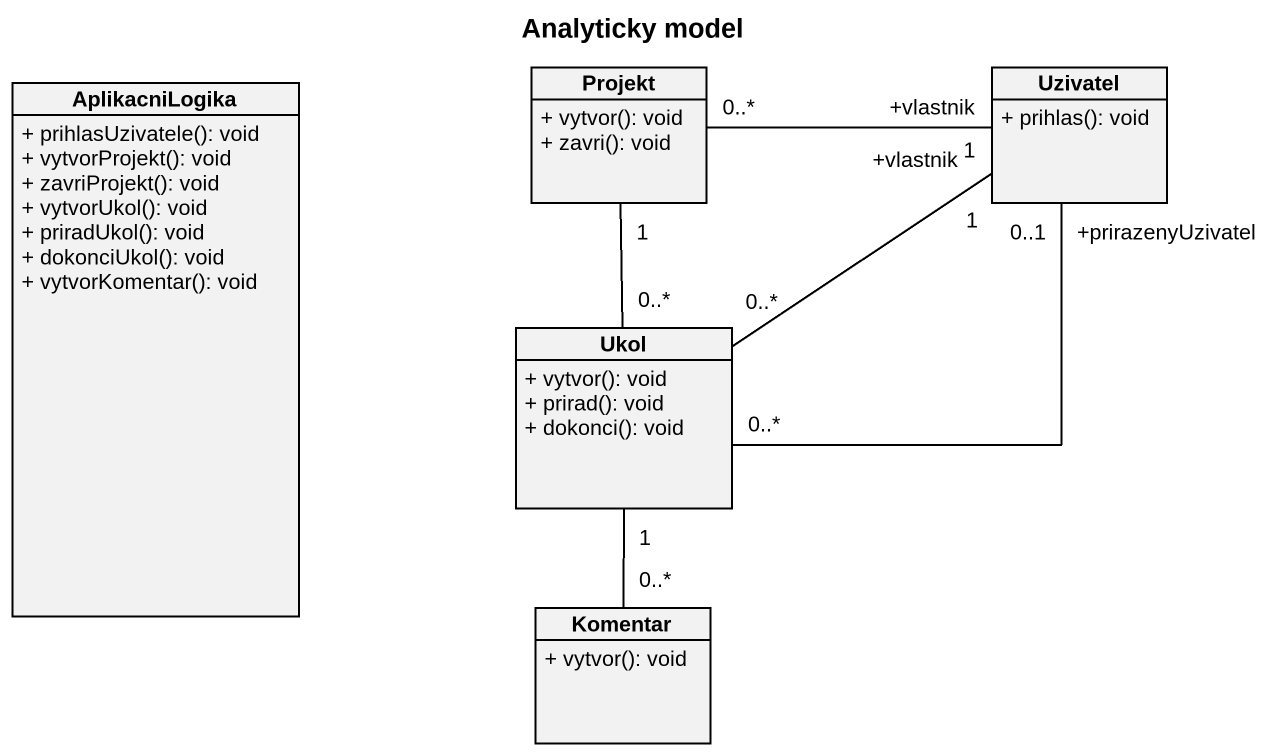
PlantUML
@startuml
title Analyticky model
hide circle
hide empty members
skinparam classAttributeIconSize 0
class AplikacniLogika {
  + prihlasUzivatele(): void
  + vytvorProjekt(): void
  + zavriProjekt(): void
  + vytvorUkol(): void
  + priradUkol(): void
  + dokonciUkol(): void
  + vytvorKomentar(): void
}
class Projekt {
  + vytvor(): void
  + zavri(): void
}
class Uzivatel {
  + prihlas(): void
}
class Ukol {
  + vytvor(): void
  + prirad(): void
  + dokonci(): void
}
class Komentar {
  + vytvor(): void
}
Projekt "0..*" -right- "+vlastnik\n1" Uzivatel
Projekt "1" -- "0..*" Ukol
Ukol "0..*" -up- "+vlastnik\n1" Uzivatel
Ukol "0..*" -up- "+prirazenyUzivatel\n0..1" Uzivatel
Ukol "1" -- "0..*" Komentar
@enduml
